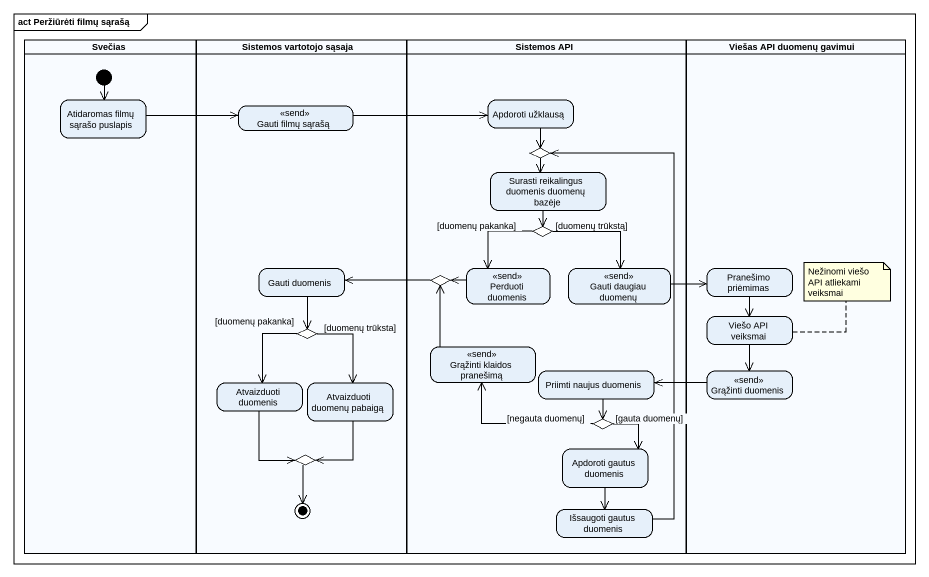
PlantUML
@startuml
mainframe act Peržiūrėti filmų sąrašą
hide empty description
state Svečias <<partition>> {
  state "Atidaromas filmų sąrašo puslapis" as Atidaromas_filmų_sąrašo
  [*] --> Atidaromas_filmų_sąrašo
}
state "Sistemos vartotojo sąsaja" as Sistemos_vartotojo_sąsaja <<partition>> {
  state "Gauti filmų sąrašą" as Gauti_filmų_sąrašą <<send>>
  state "Gauti duomenis" as Gauti_duomenis
  state choice4 <<choice>>
  state "Atvaizduoti duomenis" as Atvaizduoti_duomenis
  state "Atvaizduoti duomenų pabaigą" as Atvaizduoti_duomenų_pabaigą
  state choice6 <<choice>>
  choice6 --> [*]
}
state "Sistemos API" as Sistemos_API <<partition>> {
  state "Apdoroti užklausą" as Apdoroti_užklausą
  state choice1 <<choice>>
  state "Surasti reikalingus duomenis duomenų bazėje" as Surasti_reikalingus
  state choice2 <<choice>>
  state choice3 <<choice>>
  state "Perduoti duomenis" as Perduoti_duomenis <<send>>
  state "Gauti daugiau duomenų" as Gauti_daugiau_duomenų <<send>>
  state "Grąžinti klaidos pranešimą" as Grąžinti_klaidos_pranešimą <<send>>
  state "Priimti naujus duomenis" as Priimti_naujus_duomenis
  state choice5 <<choice>>
  state "Apdoroti gautus duomenis" as Apdoroti_gautus_duomenis
  state "Išsaugoti gautus duomenis" as Išsaugoti_gautus_duomenis
}
state "Viešas API duomenų gavimui" as Viešas_API_duomenų_gavimui <<partition>> {
  state "Pranešimo priėmimas" as Pranešimo_priėmimas
  state "Viešo API veiksmai" as Viešo_API_veiksmai
  state "Grąžinti duomenis" as Grąžinti_duomenis <<send>>
}
Atidaromas_filmų_sąrašo -right-> Gauti_filmų_sąrašą
Gauti_filmų_sąrašą -right-> Apdoroti_užklausą
Apdoroti_užklausą --> choice1
choice1 --> Surasti_reikalingus
Surasti_reikalingus --> choice2
choice2 --> Perduoti_duomenis : [duomenų pakanka]
choice2 --> Gauti_daugiau_duomenų : [duomenų trūkstą]
Gauti_duomenis --> choice4
choice3 -left-> Gauti_duomenis
Perduoti_duomenis -left-> choice3
Gauti_daugiau_duomenų -right-> Pranešimo_priėmimas
Pranešimo_priėmimas --> Viešo_API_veiksmai
Viešo_API_veiksmai --> Grąžinti_duomenis
choice4 --> Atvaizduoti_duomenis : [duomenų pakanka]
choice4 --> Atvaizduoti_duomenų_pabaigą : [duomenų trūksta]
Grąžinti_klaidos_pranešimą -up-> choice3
Atvaizduoti_duomenis --> choice6
Atvaizduoti_duomenų_pabaigą --> choice6
Priimti_naujus_duomenis --> choice5
Grąžinti_duomenis -left-> Priimti_naujus_duomenis
choice5 -left-> Grąžinti_klaidos_pranešimą : [negauta duomenų]
choice5 --> Apdoroti_gautus_duomenis : [gauta duomenų]
Apdoroti_gautus_duomenis --> Išsaugoti_gautus_duomenis
Išsaugoti_gautus_duomenis -up-> choice1
note right of Viešo_API_veiksmai : Nežinomi viešo API atliekami veiksmai
@enduml
